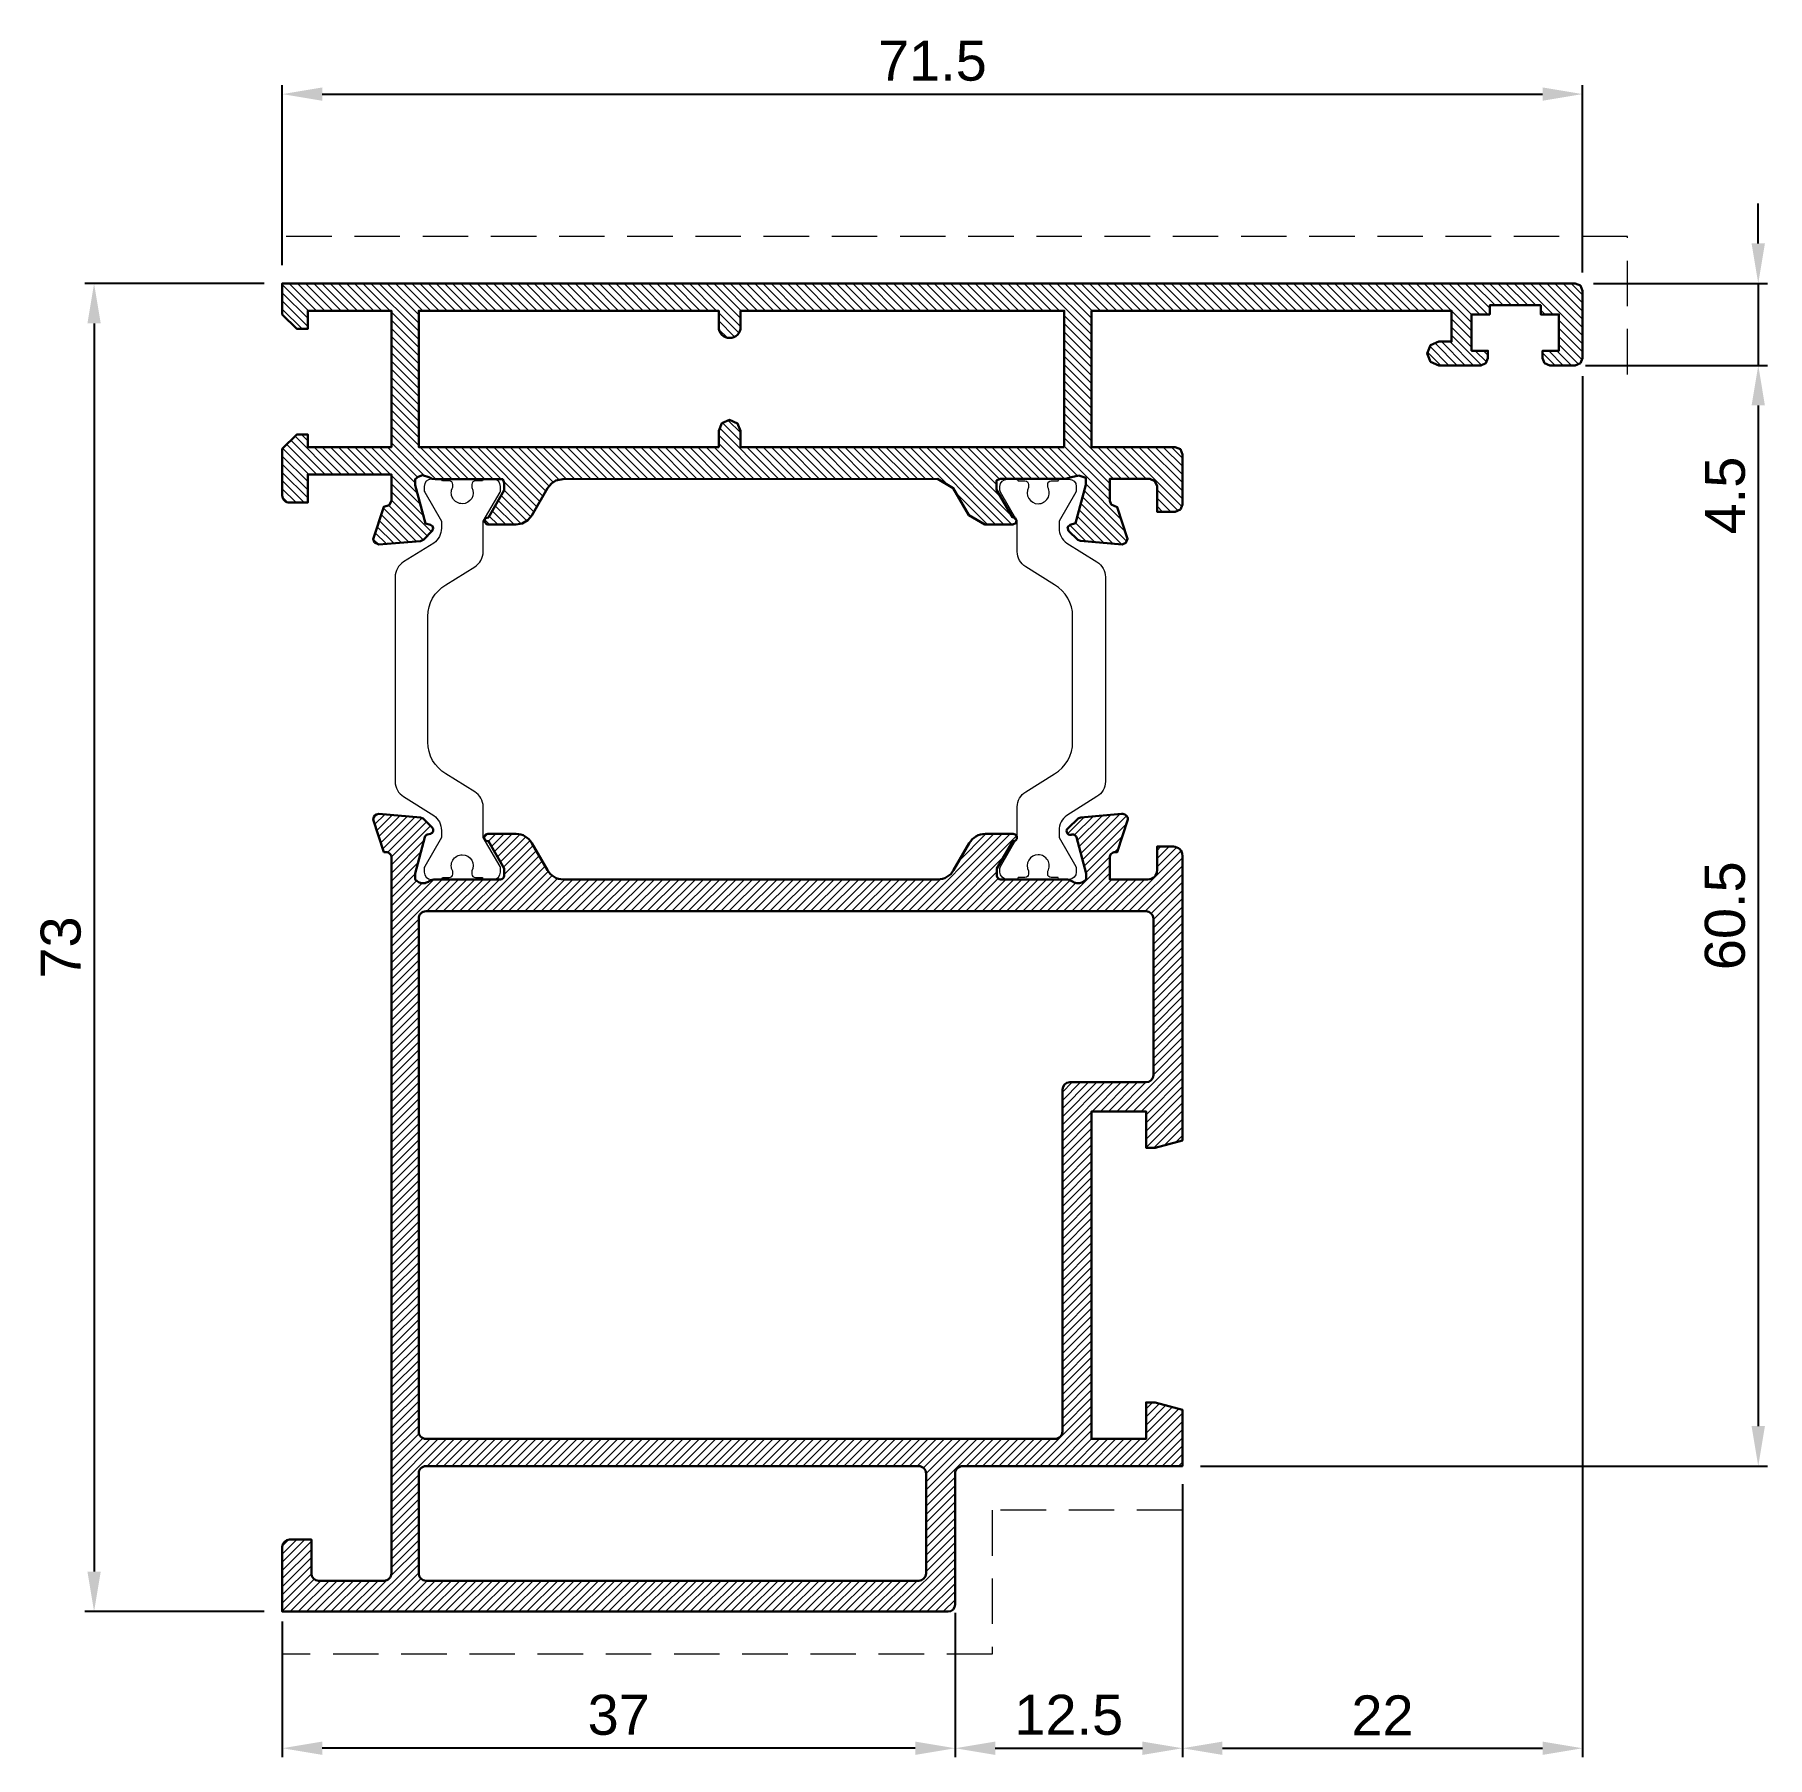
# Model space of a CAD drawing. Header units: inches. Extents: x -13.6 to 81.7, y -8 to 86.7.
import ezdxf

# ---------------------------------------------------------------- set-up
doc = ezdxf.new("R2010")
doc.units = ezdxf.units.IN
doc.header["$MEASUREMENT"] = 0
doc.linetypes.add('HIDDEN', pattern=[0.375, 0.25, -0.125])
doc.layers.get('Defpoints').update_dxf_attribs({"color": 150, "lineweight": 13})
for name, color, linetype, lineweight in [('isprekidana', 3, 'HIDDEN', 13), ('Kote', 5, 'Continuous', 13), ('Poliamid kontura', 30, 'Continuous', 13), ('Profil kontura', 7, 'Continuous', 30), ('Srafura unutra', 1, 'Continuous', 9), ('Srafura vani', 5, 'Continuous', 9)]:
    doc.layers.add(name, color=color, linetype=linetype, lineweight=lineweight)
doc.styles.add('arial', font='Arial.ttf')
doc.dimstyles.new('stil1', dxfattribs={"dimtxt": 2.2, "dimasz": 2.2, "dimexe": 0.5, "dimexo": 1, "dimgap": 0.7, "dimtad": 1, "dimdsep": 46, "dimtxsty": 'arial', "dimcen": 0.09, "dimclrd": 5, "dimclre": 5, "dimclrt": 7, "dimadec": 1, "dimazin": 2, "dimtfac": 1, "dimtmove": 0, "dimatfit": 3, "dimldrblk": 'DOTSMALL', "dimfxl": 1, "dimtolj": 1, "dimtzin": 0, "dimarcsym": 0})

# ---------------------------------------------------------------- blocks, each defined once
blk = doc.blocks.new('*D9')
at = {"layer": 'Defpoints', "color": 0, "transparency": 16777216}
for p in [(71.0999317653368, 73.00946517225202), (70.66386557799386, 68.5060372314474), (81.16266662062662, 68.5060372314474)]:
    blk.add_point(p, dxfattribs=at)
at = {"layer": 'Kote', "color": 5, "lineweight": -2, "transparency": 16777216}
for p, q in [((81.16266662062662, 75.20946517225201), (81.16266662062662, 77.40946517225204)), ((72.0999317653368, 73.00946517225202), (81.66266662062664, 73.00946517225202)), ((81.16266662062662, 73.00946517225202), (81.16266662062662, 68.5060372314474)), ((71.66386557799386, 68.5060372314474), (81.66266662062664, 68.5060372314474)), ((81.16266662062662, 66.30603723144739), (81.16266662062662, 58.59566888219772))]:
    blk.add_line(p, q, dxfattribs=at)
at = {"layer": 'Kote', "color": 5, "transparency": 16777216}
for points in [[(80.79599995395998, 75.20946517225201), (81.5293332872933, 75.20946517225201), (81.16266662062662, 73.00946517225202)], [(80.79599995395998, 66.30603723144739), (81.5293332872933, 66.30603723144739), (81.16266662062662, 68.5060372314474)]]:
    blk.add_solid(points, dxfattribs=at)
at = {"layer": 'Kote', "color": 7, "transparency": 16777216, "insert": (79.34390809402363, 61.35085305682256), "char_height": 2.2, "attachment_point": 5, "rotation": 90, "style": 'arial'}
blk.add_mtext('\\A1;4.5', dxfattribs=at)
blk = doc.blocks.new('_DotSmall')
at = {"color": 0, "const_width": 0.5}
blk.add_lwpolyline([(-0.0625, 0, 1), (0.0625, 0, 1)], format="xyb", close=True, dxfattribs=at)
blk = doc.blocks.new('*D10')
at = {"layer": 'Defpoints', "color": 0, "transparency": 16777216}
for p in [(71.09990814708726, 68.50604499284236), (49.5000610000061, 7.9972679605853), (81.16266662062843, 7.997267960585292)]:
    blk.add_point(p, dxfattribs=at)
at = {"layer": 'Kote', "color": 5, "lineweight": -2, "transparency": 16777216}
for p, q in [((72.09990814708726, 68.50604499284236), (81.66266662062843, 68.50604499284236)), ((81.16266662062843, 66.30604499284236), (81.16266662062843, 10.19726796058529)), ((50.50006100000611, 7.9972679605853), (81.66266662062843, 7.997267960585292))]:
    blk.add_line(p, q, dxfattribs=at)
at = {"layer": 'Kote', "color": 5, "transparency": 16777216}
for points in [[(80.79599995396177, 66.30604499284236), (81.52933328729507, 66.30604499284236), (81.16266662062843, 68.50604499284236)], [(80.79599995396177, 10.19726796058529), (81.52933328729507, 10.19726796058529), (81.16266662062843, 7.997267960585292)]]:
    blk.add_solid(points, dxfattribs=at)
at = {"layer": 'Kote', "color": 7, "transparency": 16777216, "insert": (79.33940604764071, 38.25165647671383), "char_height": 2.2, "attachment_point": 5, "rotation": 90, "style": 'arial'}
blk.add_mtext('\\A1;60.5', dxfattribs=at)
blk = doc.blocks.new('*D11')
at = {"layer": 'Defpoints', "color": 0, "transparency": 16777216}
for p in [(7.2795e-12, 73.0094651722502), (-10.3496983796449, 6.3694e-12), (7.2795e-12, 6.3665e-12)]:
    blk.add_point(p, dxfattribs=at)
at = {"layer": 'Kote', "color": 5, "lineweight": -2, "transparency": 16777216}
for p, q in [((-0.9999999999927203, 73.0094651722502), (-10.84969837964488, 73.0094651722502)), ((-10.34969837964488, 70.8094651722502), (-10.3496983796449, 2.200000000006368)), ((-0.9999999999927203, 6.3667e-12), (-10.8496983796449, 6.3695e-12))]:
    blk.add_line(p, q, dxfattribs=at)
at = {"layer": 'Kote', "color": 5, "transparency": 16777216}
for points in [[(-10.71636504631155, 70.8094651722502), (-9.98303171297822, 70.8094651722502), (-10.34969837964488, 73.0094651722502)], [(-10.71636504631157, 2.200000000006368), (-9.983031712978237, 2.200000000006368), (-10.3496983796449, 6.3694e-12)]]:
    blk.add_solid(points, dxfattribs=at)
at = {"layer": 'Kote', "color": 7, "transparency": 16777216, "insert": (-12.17370929369674, 36.50473258612829), "char_height": 2.2, "attachment_point": 5, "rotation": 90, "style": 'arial'}
blk.add_mtext('\\A1;73', dxfattribs=at)
blk = doc.blocks.new('*D12')
at = {"layer": 'Defpoints', "color": 0, "transparency": 16777216}
for p in [(71.49993176532006, 83.41592386770662), (7.2795e-12, 73.0094651722502), (71.49993176532006, 72.60946258001877)]:
    blk.add_point(p, dxfattribs=at)
at = {"layer": 'Kote', "color": 5, "lineweight": -2, "transparency": 16777216}
for p, q in [((7.2795e-12, 74.0094651722502), (7.2801e-12, 83.9159238677066)), ((71.49993176532006, 73.60946258001877), (71.49993176532006, 83.9159238677066)), ((2.200000000007279, 83.41592386770662), (69.29993176532007, 83.41592386770662))]:
    blk.add_line(p, q, dxfattribs=at)
at = {"layer": 'Kote', "color": 5, "transparency": 16777216}
for points in [[(2.200000000007279, 83.78259053437327), (2.200000000007279, 83.04925720103994), (7.2801e-12, 83.41592386770662)], [(69.29993176532007, 83.78259053437327), (69.29993176532007, 83.04925720103994), (71.49993176532006, 83.41592386770662)]]:
    blk.add_solid(points, dxfattribs=at)
at = {"layer": 'Kote', "color": 7, "transparency": 16777216, "insert": (35.74996588266368, 85.23918444069433), "char_height": 2.2, "attachment_point": 5, "style": 'arial'}
blk.add_mtext('\\A1;71.5', dxfattribs=at)
blk = doc.blocks.new('*D13')
at = {"layer": 'Defpoints', "color": 0, "transparency": 16777216}
for p in [(7.2795e-12, 0.4549434302698502), (37.00182264796242, 0.9410201346418035), (7.279e-12, -7.509105376671866)]:
    blk.add_point(p, dxfattribs=at)
at = {"layer": 'Kote', "color": 5, "lineweight": -2, "transparency": 16777216}
for p, q in [((7.2794e-12, -0.5450565697301502), (7.2789e-12, -8.009105376671865)), ((37.00182264796242, -0.0589798653581966), (37.00182264796242, -8.009105376671865)), ((34.80182264796241, -7.509105376671866), (2.200000000007279, -7.509105376671866))]:
    blk.add_line(p, q, dxfattribs=at)
at = {"layer": 'Kote', "color": 5, "transparency": 16777216}
for points in [[(2.200000000007279, -7.1424387100052), (2.200000000007279, -7.875772043338534), (7.279e-12, -7.509105376671866)], [(34.80182264796241, -7.1424387100052), (34.80182264796241, -7.875772043338534), (37.00182264796242, -7.509105376671866)]]:
    blk.add_solid(points, dxfattribs=at)
at = {"layer": 'Kote', "color": 7, "transparency": 16777216, "insert": (18.50091132398484, -5.685094462620027), "char_height": 2.2, "attachment_point": 5, "style": 'arial'}
blk.add_mtext('\\A1;37', dxfattribs=at)
blk = doc.blocks.new('*D14')
at = {"layer": 'Defpoints', "color": 0, "transparency": 16777216}
for p in [(49.5000610000061, 7.9972679605853), (37.00182264796242, -3.784042621015031), (49.5000610000061, -7.509105376671866)]:
    blk.add_point(p, dxfattribs=at)
at = {"layer": 'Kote', "color": 5, "lineweight": -2, "transparency": 16777216}
for p, q in [((49.5000610000061, 6.9972679605853), (49.5000610000061, -8.009105376671865)), ((37.00182264796242, -4.784042621015031), (37.00182264796242, -8.009105376671865)), ((39.20182264796242, -7.509105376671866), (47.30006100000609, -7.509105376671866))]:
    blk.add_line(p, q, dxfattribs=at)
at = {"layer": 'Kote', "color": 5, "transparency": 16777216}
for points in [[(39.20182264796242, -7.1424387100052), (39.20182264796242, -7.875772043338534), (37.00182264796242, -7.509105376671866)], [(47.30006100000609, -7.1424387100052), (47.30006100000609, -7.875772043338534), (49.5000610000061, -7.509105376671866)]]:
    blk.add_solid(points, dxfattribs=at)
at = {"layer": 'Kote', "color": 7, "transparency": 16777216, "insert": (43.25094182398426, -5.685844803684148), "char_height": 2.2, "attachment_point": 5, "style": 'arial'}
blk.add_mtext('\\A1;12.5', dxfattribs=at)
blk = doc.blocks.new('*D15')
at = {"layer": 'Defpoints', "color": 0, "transparency": 16777216}
for p in [(71.49990776490084, 68.90602541146744), (49.5000610000061, 1.470408049173784), (71.49990776490084, -7.509105376671866)]:
    blk.add_point(p, dxfattribs=at)
at = {"layer": 'Kote', "color": 5, "lineweight": -2, "transparency": 16777216}
for p, q in [((71.49990776490084, 67.90602541146744), (71.49990776490084, -8.009105376671865)), ((49.5000610000061, 0.4704080491737841), (49.5000610000061, -8.009105376671865)), ((51.7000610000061, -7.509105376671866), (69.29990776490085, -7.509105376671866))]:
    blk.add_line(p, q, dxfattribs=at)
at = {"layer": 'Kote', "color": 5, "transparency": 16777216}
for points in [[(51.7000610000061, -7.1424387100052), (51.7000610000061, -7.875772043338534), (49.5000610000061, -7.509105376671866)], [(69.29990776490085, -7.1424387100052), (69.29990776490085, -7.875772043338534), (71.49990776490084, -7.509105376671866)]]:
    blk.add_solid(points, dxfattribs=at)
at = {"layer": 'Kote', "color": 7, "transparency": 16777216, "insert": (60.49998438245347, -5.704603330287147), "char_height": 2.2, "attachment_point": 5, "style": 'arial'}
blk.add_mtext('\\A1;22', dxfattribs=at)

msp = doc.modelspace()

# ---------------------------------------------------------------- hatches: boundary and pattern name
at = {"layer": 'Srafura unutra'}
h = msp.add_hatch(dxfattribs=at)
h.set_pattern_fill('ANSI31', color=256, scale=0.1, angle=-1.27e-14, style=0)
h.set_pattern_definition([(44.99999999999999, (-2438.529097358129, 856.7980719607312), (-0.2245064030267288, 0.2245064030267289), [])])
edge = h.paths.add_edge_path()
edge.add_arc((48.93871564651636, 41.49168948961595), 0.5613149616689705, 0.0001116906881414, 96.61288682591447)
edge.add_line((48.87407429303131, 42.049269960582), (48.10333300000639, 42.049269960582))
edge.add_line((48.10333299999911, 42.049269960582), (48.10333299999911, 40.74946496057965))
edge.add_arc((47.60333299999911, 40.74946496057965), 0.5, -90, 0, ccw=False)
edge.add_line((47.60333299999911, 40.24946496057963), (45.5, 40.24946496057963))
edge.add_line((45.50000000000728, 40.24946496057963), (45.50000000000728, 41.44946496058401))
edge.add_arc((45.80000000000291, 41.44946496059128), 0.2999999999997271, 89.99999999965257, 180, ccw=False)
edge.add_line((45.80000000001017, 41.74946496057963), (45.91514454679417, 41.74946496057963))
edge.add_line((45.91514454677964, 41.74946496057963), (46.50000000000001, 43.54946496058254))
edge.add_arc((46.20000000000437, 43.54946496058254), 0.3000000000001819, 3.256761e-10, 100.0000000002449)
edge.add_line((46.14790554669889, 43.84490728648961), (43.90987175561167, 43.64910470118046))
edge.add_arc((43.93601847843821, 43.35024629175314), 0.3000000000004917, 94.99999999998288, 135.0000000001227)
edge.add_line((43.72388644408053, 43.56237832611077), (43.2584858586415, 43.09697774066443))
edge.add_arc((43.34027764932398, 42.90396254128427), 0.2096300651551464, 112.9652048093198, 279.9422279130183)
edge.add_arc((43.47244126268196, 42.52201047271954), 0.2000000000006795, 15.000000000010175, 118.675577835734, ccw=False)
edge.add_line((43.66562642793724, 42.57377428174367), (44.20000000000436, 40.57946496058138))
edge.add_line((44.20000000000436, 40.57946496058138), (44.20000000000436, 40.24635286232659))
edge.add_arc((43.75267684109711, 40.64623033294629), 0.6000000000016397, 263.8763375349571, 318.20538131078854, ccw=False)
edge.add_arc((43.75267684108983, 40.64623033293172), 0.599999999995332, 236.1643123881133, 263.876337535198, ccw=False)
edge.add_arc((43.0845011213314, 39.64946496058837), 0.600000000000769, 56.16431238804231, 89.99999999999999)
edge.add_line((43.0845011213314, 40.24946496057963), (39.50000000000729, 40.24946496057963))
edge.add_arc((39.50000000000729, 40.44946496059128), 0.1999999999998181, 180.0000000000326, 270, ccw=False)
edge.add_line((39.30000000000293, 40.44946496059128), (39.30000000000293, 40.84946496059273))
edge.add_line((39.30000000000293, 40.84946496058545), (40.16530419373885, 42.35252144990226))
edge.add_arc((40.19959216552525, 42.54956036734802), 0.2000000000001651, 260.1284539488764, 451.7698216024402)
edge.add_line((40.19341530507517, 42.74946496057963), (38.64671331237334, 42.74946496057963))
edge.add_arc((38.64671331237334, 41.74946496057963), 1.000000000000113, 89.99999999994787, 150.0711211522975)
edge.add_line((37.7800679268039, 42.24838957982136), (36.91776152858074, 40.75054034135972))
edge.add_arc((36.0511161430186, 41.24946496057964), 1.000000000000404, 270, 330.0711211523104, ccw=False)
edge.add_line((36.0511161430186, 40.24946496057963), (15.4523018569962, 40.24946496057963))
edge.add_arc((15.45230185698893, 41.24946496057964), 1.000000000000113, 209.9288788476501, 269.99999999997397, ccw=False)
edge.add_line((14.58565647142678, 40.75054034135246), (13.72335007320361, 42.2483895798141))
edge.add_arc((12.8567046876342, 41.74946496057963), 1.000000000000063, 29.92887884765568, 90.00000000005215)
edge.add_line((12.8567046876342, 42.74946496057963), (11.29764897401038, 42.74946496057963))
edge.add_arc((11.30382583448226, 42.54956036734802), 0.2000000000003637, 91.76982160856429, 279.8715460507162)
edge.add_line((11.33811380626867, 42.35252144989499), (12.20341799999733, 40.84946496057819))
edge.add_line((12.20341799999733, 40.84946496058545), (12.20341799999733, 40.449464960584))
edge.add_arc((12.00341800000025, 40.44946496059128), 0.1999999999989086, -90, 1.3028511602897197e-10, ccw=False)
edge.add_line((12.00341800000025, 40.24946496057963), (8.418916878676107, 40.24946496057963))
edge.add_arc((8.418916878676107, 39.64946496058837), 0.6000000000005912, 89.99999999995656, 123.8356876118132)
edge.add_arc((7.750741158917671, 40.64623033294629), 0.6000000000036664, 281.2385180215513, 303.83568761182454, ccw=False)
edge.add_line((7.867677421141713, 40.05773571904865), (7.867677421141713, 40.04965394880126))
edge.add_line((7.867677421141713, 40.04965394880854), (7.81474598601199, 40.04965394880854))
edge.add_arc((7.750741158910387, 40.64623033293172), 0.6000000000008388, 221.7946186892208, 276.12366246492024, ccw=False)
edge.add_line((7.303418000003151, 40.24635286233386), (7.303418000003151, 40.57946496058867))
edge.add_line((7.303418000003151, 40.57946496058138), (7.837791572070277, 42.57377428174367))
edge.add_arc((8.03097673732555, 42.52201047271954), 0.2000000000002053, 105.00000000037531, 164.9999999999877, ccw=False)
edge.add_line((7.979212928301427, 42.7151956379821), (8.15527459415899, 42.76237121916347))
edge.add_arc((8.10351078514214, 42.95555638443328), 0.1999999999993132, 285.0000000003169, 405.0000000002071)
edge.add_line((8.244932141373294, 43.09697774065717), (7.779531555926959, 43.56237832610349))
edge.add_arc((7.567399521569318, 43.35024629175314), 0.2999999999988288, 45.00000000006139, 84.99999999999066)
edge.add_line((7.593546244395835, 43.64910470118046), (5.303418000003152, 43.84946496058545))
edge.add_arc((5.303418000003152, 43.54946496058254), 0.300000000000523, 90.00000000112905, 179.9999999998697)
edge.add_line((5.003418000000238, 43.54946496058254), (5.588273453213338, 41.74946496057963))
edge.add_line((5.588273453220605, 41.74946496057963), (5.703417999997328, 41.74946496057963))
edge.add_arc((5.703418000004607, 41.44946496059128), 0.3000000000010914, 0, 90, ccw=False)
edge.add_line((6.003418000000238, 41.44946496059128), (6.003418000000238, 40.2494649605942))
edge.add_line((6.003418000000238, 40.24946496057963), (6.003418011336177, 2.099737340598949))
edge.add_arc((5.603418011341998, 2.099737340482532), 0.4000000000005457, -90, 1.7017214304360095e-08, ccw=False)
edge.add_line((5.603418011341998, 1.699737340488353), (2.000023864398829, 1.699737340488353))
edge.add_arc((2.000023864391549, 2.099737340482532), 0.4000000000005457, 180.0000004454934, 270, ccw=False)
edge.add_line((1.600023864397379, 2.099737337382969), (1.600023849932771, 3.959737289143959))
edge.add_line((1.600023849932771, 3.959737289129401), (0.4000000000014588, 3.959737289129401))
edge.add_arc((0.4000000000014587, 3.559737289135219), 0.3999999999992951, 90.00000000006511, 179.9999999999837)
edge.add_line((7.2795e-12, 3.559737289135219), (7.2795e-12, 7.276e-12))
edge.add_line((0, 0), (36.60182264795731, 0))
edge.add_arc((36.60182264795731, 0.4000000000087313), 0.3999999999991814, 270.0000000000652, 360.0000000000163)
edge.add_line((37.00182264795876, 0.4000000000087313), (37.00182264795876, 7.59726796059112))
edge.add_arc((37.40182264796022, 7.59726796059112), 0.400000000000091, 90, 180, ccw=False)
edge.add_line((37.40182264796022, 7.9972679605853), (49.5000610000061, 7.9972679605853))
edge.add_line((49.5000610000061, 7.9972679605853), (49.5000610000061, 11.0954129605816))
edge.add_line((49.5000610000061, 11.0954129605816), (48.00006100000611, 11.4972679605853))
edge.add_line((48.00006100000611, 11.4972679605853), (47.5000610000061, 11.4972679605853))
edge.add_line((47.5000610000061, 11.4972679605853), (47.5000610000061, 9.4972679605853))
edge.add_line((47.5000610000061, 9.4972679605853), (44.50006100000609, 9.4972679605853))
edge.add_line((44.50006100000609, 9.4972679605853), (44.50006100000609, 27.4972679605853))
edge.add_line((44.50006100000609, 27.4972679605853), (47.5000610000061, 27.4972679605853))
edge.add_line((47.5000610000061, 27.4972679605853), (47.5000610000061, 25.49912996058265))
edge.add_line((47.5000610000061, 25.49912996058993), (48.00006100000611, 25.49912996058993))
edge.add_line((48.00006100000611, 25.49912996058993), (49.5000610000061, 25.90110696059128))
edge.add_line((49.5000610000061, 25.90110696059128), (49.50003060818563, 41.49169058382539))
edge = h.paths.add_edge_path(flags=16)
edge.add_arc((47.50003700000525, 29.49716996058123), 0.400000000000091, -90, 1.63140612130519e-11, ccw=False)
edge.add_line((47.50003700000525, 29.09716996058705), (43.30000000000291, 29.09716996058705))
edge.add_arc((43.30000000000291, 28.69716996059287), 0.3999999999996362, 89.99999999999999, 180)
edge.add_line((42.90000000000146, 28.69716996059287), (42.90000000000146, 9.897267960594032))
edge.add_arc((42.50000000000728, 9.89726796057948), 0.400000000000091, -90, 0, ccw=False)
edge.add_line((42.50000000000728, 9.4972679605853), (7.903418000008976, 9.4972679605853))
edge.add_arc((7.903418000008977, 9.89726796057948), 0.3999999999996362, 179.9999999999837, 270, ccw=False)
edge.add_line((7.503418000000238, 9.89726796057948), (7.503418000000238, 38.09922096058289))
edge.add_arc((7.903418000001697, 38.09922096059018), 0.4000000000005457, 90, 180, ccw=False)
edge.add_line((7.903418000001697, 38.49922096058435), (47.50003699999798, 38.49922096058435))
edge.add_arc((47.50003700000525, 38.09922096059018), 0.400000000000091, 1.63140612130519e-11, 89.9999999999348, ccw=False)
edge.add_line((47.90003700000672, 38.09922096059018), (47.90003700000672, 29.49716996058851))
edge = h.paths.add_edge_path(flags=16)
edge.add_line((35.40182264796022, 7.59726796059112), (35.40182264796022, 2.100000000013088))
edge.add_arc((35.00182264795876, 2.100000000005819), 0.400000000000091, -90, 0, ccw=False)
edge.add_line((35.00182264795876, 1.700000000011639), (7.9034180000017, 1.700000000011639))
edge.add_arc((7.903418000008977, 2.100000000005819), 0.3999999999991814, 179.9999999999837, 269.99999999993486, ccw=False)
edge.add_line((7.503418000000238, 2.100000000005819), (7.503418000000238, 7.597267960583849))
edge.add_arc((7.903418000008977, 7.59726796059112), 0.400000000000091, 90, 180, ccw=False)
edge.add_line((7.903418000008977, 7.9972679605853), (35.00182264796605, 7.9972679605853))
edge.add_arc((35.00182264795876, 7.59726796059112), 0.400000000000091, 1.63140612130519e-11, 90.00000000006509, ccw=False)
at = {"layer": 'Srafura vani'}
h = msp.add_hatch(dxfattribs=at)
h.set_pattern_fill('ANSI31,_O', color=256, scale=0.1, angle=-90.00000000000006)
h.set_pattern_definition([(314.9999999999999, (-164.5937156308573, 314.3180938640727), (0.2245064030267289, 0.2245064030267287), [])])
h.paths.add_polyline_path([(36.03155864393194, 62.26072953020047), (36.89820402950136, 61.75965414942766), (37.76051042772453, 60.26180491097328), (38.62715581328667, 59.76072953020047), (40.17385780601034, 59.76072953020047), (40.3296827006634, 59.82794853320228), (40.37953501313315, 59.97476252283376), (40.29747257519193, 60.12252401684236), (40.14574669465218, 60.15767304088512), (39.28044250091626, 61.66072953019464), (39.28044250091626, 62.17788696136267), (39.48044250091334, 62.26072953020047), (43.06494362224476, 62.26072953020047), (43.39903148214215, 62.36234684402004), (43.81022576790564, 62.45898903050693), (44.18366335601603, 62.3154617648397), (44.18044250091771, 61.93072953019872), (43.6161830797864, 59.82488470186945), (43.32858590676186, 59.74782327160936), (43.18716455052345, 59.6064019153855), (43.23892835954756, 59.41321675012296), (43.74700222290993, 58.91793601379323), (43.83999487867551, 58.87457282625836), (43.8903142565323, 58.86108978959963), (46.18044250091042, 58.66072953019465), (46.39257453526806, 58.74859749583993), (46.48044250091333, 58.96072953019757), (45.91038359582308, 60.71519043762235), (45.58831046656268, 60.84859749584574), (45.50044250091742, 61.06072953018884), (45.50044250091742, 62.26096100882568), (47.70318308493006, 62.26096100882568), (47.98610745189217, 62.14372204322716), (48.10318304797693, 61.86113294167443), (48.10378476301412, 60.46073387101932), (49.10036603325717, 60.46066022945161), (49.38322678185069, 60.57780599477701), (49.50039559092694, 60.86065719879115), (49.50041641009011, 63.6094559309422), (49.38372039213572, 63.89183964995027), (49.10171911174984, 64.00945683922328), (44.49992463670059, 64.00946952050435), (44.49992463670059, 71.50946517224658), (60.2770081589988, 71.50946517224658), (64.29992663652956, 71.50946517224658), (64.29992663652956, 69.8094784128625), (63.60128830325993, 69.8094784128625), (63.13347636168327, 69.611507743728), (62.9495745932436, 69.15776470284618), (63.14143495186727, 68.69595775722699), (63.60128830325993, 68.50605099282983), (65.89992472786251, 68.50605099282983), (66.18276744033939, 68.62320828036171), (66.29992472787126, 68.90601361113659), (66.29992472787126, 69.30603822937701), (65.39996158672875, 69.30603822937701), (65.39986634883826, 71.3060363207187), (66.39990158678847, 71.3060363207187), (66.39990158678847, 71.80603632071869), (69.1998840060114, 71.80603632071869), (69.1998840060114, 71.3060363207187), (70.19992100598029, 71.3060363207187), (70.1998840060114, 69.30603822937701), (69.29992186487652, 69.30603822937701), (69.29992186486923, 68.90602007367124), (69.41708166966419, 68.62317484396044), (69.69992898472265, 68.50602007373527), (71.09990814708726, 68.50604499284236), (71.38275207824334, 68.62320388118678), (71.49990776489722, 68.90602541147382), (71.49993176532006, 72.60946258001786), (71.3827753942969, 72.89230696823508), (71.09993176533318, 73.00946517224658), (60.2770081589988, 73.00946517224658), (7.2795e-12, 73.00946517224658), (7.2795e-12, 71.30804432307193), (0.8000000000174694, 70.50804432306904), (1.40002266391093, 70.50804432306904), (1.40002266391093, 71.50946517224658), (5.999999999992728, 71.50946517224658), (5.999999999992728, 64.0094702717761), (1.40002266391093, 64.0094702717761), (1.40002266391093, 64.70804432306613), (0.8000000000101897, 64.70804432306613), (7.2795e-12, 63.90804432306323), (-7.2707e-12, 61.35948694184481, 0.4142135623739426), (0.399999999994181, 60.95948694183608), (1.40002266391093, 60.95948694183608), (1.40002266391093, 62.50948479460203), (6.00329027086264, 62.50948479460203), (6.00329027086264, 61.0493635104649), (5.885775953225679, 60.81422373617535), (5.582605130424783, 60.73231131659121), (5.003290270862639, 58.94936351045908), (5.066258169703358, 58.77016825941972), (5.30329027087283, 58.64936351045618), (7.59341851525824, 58.84972376986116), (7.779403826796633, 58.9364501449454), (8.244804412235691, 59.40185073038446), (8.29936094825826, 59.55808329871796), (8.26141537041258, 59.6658518059994), (8.155146865021385, 59.7364572518709), (7.867549691996831, 59.81351868213096), (7.30329027086555, 61.91936351046024), (7.30329027086555, 62.24936351046199), (7.464294523837461, 62.37987556423467), (7.716445012782067, 62.46152725043066), (8.06567843062658, 62.35609099382418), (8.244189051743893, 62.2753297084564), (8.418789149545782, 62.24936351046199), (12.12044755838725, 62.24936351046199), (12.20329027086701, 62.0493635104649), (12.20329027086701, 61.64936351045618), (11.33798607713107, 60.14630702114664), (11.18121882616106, 60.10737827468256), (11.10419775865012, 59.96339650310982), (11.1333217417996, 59.88553723818039), (11.22998348493275, 59.77852074186376), (11.30987496577291, 59.74936351046199), (12.85657695850387, 59.74936351046199), (13.19742303124076, 59.80924439316733), (13.50466355264508, 59.98779685777844), (13.72322234405875, 60.25043889122025), (14.5855287422819, 61.74828812968917), (14.80537781077874, 62.01202629585168), (15.03599795929768, 62.17451824901218), (15.43217412785453, 62.24936351046199)])
h.paths.add_polyline_path([(25.19999999999709, 64.0094702717761), (25.19999999999709, 64.90946963331953), (25.03980990379933, 65.31759614375187), (24.59999999999855, 65.50946963331083), (24.1771122963619, 65.3351056164247), (23.99999999999273, 64.90946963331953), (23.99999999999273, 64.0094702717761), (7.499999999992728, 64.0094702717761), (7.499999999992728, 71.50946517224658), (23.99999999999273, 71.50946517224658), (23.99999999999273, 70.6094658107031, 1), (25.19999999999709, 70.6094658107031), (25.19999999999709, 71.50946517224658), (42.99925955646175, 71.50946517224658), (42.99925955646175, 64.0094702717761)], flags=16)

# ---------------------------------------------------------------- linework, layer by layer
at = {"layer": 'isprekidana', "linetype": 'HIDDEN', "ltscale": 10}
for points in [[(73.97040986079081, 68.00604499284327), (73.97040986079081, 75.58476053465166), (7.2795e-12, 75.58476053465166)], [(49.5000610000061, 5.573977439949879), (39.04062309304574, 5.573977439949879), (39.04062309304574, -2.337829478206915), (7.2795e-12, -2.337829478206915)]]:
    msp.add_lwpolyline(points, dxfattribs=at)
at = {"layer": 'Poliamid kontura'}
for points in [[(9.371720440489298, 61.80102549550065), (9.375848452786157, 61.95919658924686, 0.4042285536835191), (9.17851313429856, 62.14989781100303), (8.800834908834082, 62.14990178974403, 0.4135756110452224), (8.702158670785153, 62.24936351046199), (8.20086259754317, 62.24936351046199, 0.4129587094251482), (7.801218184329632, 61.85142840685148), (7.801214597006043, 61.64981151229586, 0.1290791375904031), (7.829739270979191, 61.54115164291579), (8.750803862196335, 59.9443331297807), (8.750803862196335, 59.55329046925179, -0.2438703697142071), (8.327102084098447, 58.73625175812048), (6.670913191373991, 57.699340005056, 0.2527003231958218), (6.201650591938241, 56.87283448655215), (6.201650591938241, 45.62599398448948, 0.2527003231958198), (6.670913191373991, 44.79948846598563), (8.327102084098447, 43.76257671292115, -0.2438703697142071), (8.750803862196335, 42.94553800178984), (8.750803862196335, 42.55449534126092), (7.829739270979191, 40.95767682812582, 0.1290791375906107), (7.801214597006043, 40.84901695874576), (7.801218184329632, 40.64740006419015, 0.412958709425481), (8.20086259754317, 40.24946496057963), (8.702158670792416, 40.24946496057963, 0.4135756110452224), (8.800834908834082, 40.3489266812976), (9.17851313429856, 40.34893066003859, 0.4042285536841419), (9.375848452786157, 40.53963188179475), (9.371720440489298, 40.69780297554097, -0.582283853145758), (9.899741367727993, 41.59930259884276, -0.5668433386298377), (10.43071726858034, 40.71112360626284), (10.42658925628348, 40.53963188179475, 0.4042285536835191), (10.62392457477108, 40.34893066003859), (11.00160280023556, 40.3489266812976, 0.4135756110452279), (11.1002790382845, 40.24946496057963), (11.60157511152648, 40.24946496057963, 0.4129587094251479), (12.00121952473274, 40.64740006419015), (12.00122311205633, 40.84901695874576, 0.1290791375905851), (11.97269843809044, 40.95767682812582), (11.05163384687331, 42.55449534126092), (11.05071502865031, 44.23596656869629, 0.2539769904466514), (10.5813397965685, 45.06845537271875), (8.99940248942585, 46.05661120863804, -0.2680272892029507), (8.001739031933546, 47.79658473377639), (8.001739031933546, 54.7022437372798, -0.2680272892029121), (8.99940248942585, 56.44221726241814), (10.58133979656123, 57.43037309832287, 0.2539769904466333), (11.05071502865031, 58.26286190234532), (11.05163384687331, 59.9443331297807), (11.97269843809044, 61.54115164291579, 0.1290791375904032), (12.00122311205633, 61.64981151229586), (12.00121952473274, 61.85142840685148, 0.4129587094254813), (11.60157511152648, 62.24936351046199), (11.10027903827722, 62.24936351046199, 0.4135756110452223), (11.00160280023556, 62.14990178974403), (10.62392457476381, 62.14989781100303, 0.4042285536841419), (10.42658925628348, 61.95919658924686), (10.43071726858034, 61.78770486479335, -0.5668433386294424), (9.899741367720713, 60.89952587219888, -0.5822838531457613)], [(42.09201233128988, 61.80102549550065), (42.08788431899303, 61.95919658924686, -0.4042285536835191), (42.28521963748061, 62.14989781100303), (42.6628978629451, 62.14990178974403, -0.4135756110452224), (42.76157410099403, 62.24936351046199), (43.26287017423601, 62.24936351046199, -0.4129587094251482), (43.66251458744955, 61.85142840685148), (43.66251817477315, 61.64981151229586, -0.1290791375904031), (43.63399350079998, 61.54115164291579), (42.71292890958284, 59.9443331297807), (42.71292890958284, 59.55329046925179, 0.2438703697142071), (43.13663068768073, 58.73625175812048), (44.7928195804052, 57.699340005056, -0.2527003231958218), (45.26208217984095, 56.87283448655215), (45.26208217984095, 45.62599398448948, -0.2527003231958198), (44.7928195804052, 44.79948846598563), (43.13663068768073, 43.76257671292115, 0.2438703697142071), (42.71292890958284, 42.94553800178984), (42.71292890958284, 42.55449534126092), (43.63399350079998, 40.95767682812582, -0.1290791375906107), (43.66251817477315, 40.84901695874576), (43.66251458744955, 40.64740006419015, -0.412958709425481), (43.26287017423601, 40.24946496057963), (42.76157410098677, 40.24946496057963, -0.4135756110452224), (42.6628978629451, 40.3489266812976), (42.28521963748061, 40.34893066003859, -0.4042285536841419), (42.08788431899303, 40.53963188179475), (42.09201233128988, 40.69780297554097, 0.582283853145758), (41.56399140405119, 41.59930259884276, 0.5668433386298377), (41.03301550319883, 40.71112360626284), (41.0371435154957, 40.53963188179475, -0.4042285536835191), (40.83980819700809, 40.34893066003859), (40.46212997154362, 40.3489266812976, -0.4135756110452279), (40.36345373349468, 40.24946496057963), (39.86215766025272, 40.24946496057963, -0.4129587094251479), (39.46251324704645, 40.64740006419015), (39.46250965972287, 40.84901695874576, -0.1290791375905851), (39.49103433368872, 40.95767682812582), (40.41209892490587, 42.55449534126092), (40.41301774312887, 44.23596656869629, -0.2539769904466514), (40.88239297521067, 45.06845537271875), (42.46433028235332, 46.05661120863804, 0.2680272892029507), (43.46199373984563, 47.79658473376183), (43.46199373984563, 54.7022437372798, 0.2680272892029121), (42.46433028235332, 56.44221726241814), (40.88239297521797, 57.43037309832287, -0.2539769904466333), (40.41301774312887, 58.26286190234532), (40.41209892490587, 59.9443331297807), (39.49103433368872, 61.54115164291579, -0.1290791375904032), (39.46250965972287, 61.64981151229586), (39.46251324704645, 61.85142840685148, -0.4129587094254813), (39.86215766025272, 62.24936351046199), (40.36345373350195, 62.24936351046199, -0.4135756110452223), (40.46212997154362, 62.14990178974403), (40.83980819701536, 62.14989781100303, -0.4042285536841419), (41.0371435154957, 61.95919658924686), (41.03301550319883, 61.78770486479335, 0.5668433386294424), (41.56399140405847, 60.89952587219888, 0.5822838531457613)]]:
    msp.add_lwpolyline(points, format="xyb", close=True, dxfattribs=at)
at = {"layer": 'Profil kontura'}
for points in [[(43.81022576790564, 62.45898903050693), (44.18366335601603, 62.3154617648397), (44.18044250091771, 61.93072953019872), (43.6161830797864, 59.82488470186945), (43.32858590676186, 59.74782327160936), (43.18716455052345, 59.6064019153855), (43.23892835954756, 59.41321675012296), (43.74700222290993, 58.91793601379323), (43.83999487867551, 58.87457282625836), (43.8903142565323, 58.86108978959963), (46.18044250091042, 58.66072953019465), (46.39257453526806, 58.74859749583993), (46.48044250091333, 58.96072953019757), (45.91038359582308, 60.71519043762235), (45.58831046656268, 60.84859749584574), (45.50044250091742, 61.06072953020339), (45.50044250091742, 62.26096100882568), (47.70318308493006, 62.26096100882568), (47.98610745189217, 62.14372204322716), (48.10318304797693, 61.86113294167443), (48.10378476301412, 60.46073387101932), (49.10036603326443, 60.46066022945161), (49.38322678185069, 60.57780599477701), (49.50039559092694, 60.86065719879115), (49.50041641009011, 63.6094559309422), (49.38372039213572, 63.89183964995027), (49.10171911174984, 64.00945683922328), (44.49992463670059, 64.00946952050435), (44.49992463670059, 71.50946517224658), (60.2770081589988, 71.50946517224658), (64.29992663652956, 71.50946517224658), (64.29992663652956, 69.8094784128625), (63.60128830325993, 69.8094784128625), (63.13347636168327, 69.611507743728), (62.9495745932436, 69.15776470284618), (63.14143495186727, 68.69595775721244), (63.60128830325993, 68.50605099282983), (65.89992472786251, 68.50605099282983), (66.18276744033939, 68.62320828036171), (66.29992472787126, 68.90601361113659), (66.29992472787126, 69.30603822937701), (65.39996158672875, 69.30603822937701), (65.39986634883826, 71.3060363207187), (66.39990158678847, 71.3060363207187), (66.39990158678847, 71.80603632071869), (69.1998840060114, 71.80603632071869), (69.1998840060114, 71.3060363207187), (70.19992100598029, 71.3060363207187), (70.1998840060114, 69.30603822937701), (69.29992186487652, 69.30603822937701), (69.29992186486923, 68.90602007367124), (69.41708166966419, 68.62317484396044), (69.69992898472265, 68.50602007373527), (71.09990814708726, 68.50604499284236), (71.38275207824334, 68.62320388118678), (71.49990776489722, 68.90602541145928), (71.49993176532006, 72.60946258001786), (71.3827753942969, 72.89230696823508), (71.09993176533318, 73.00946517224658), (60.2770081589988, 73.00946517224658), (7.2795e-12, 73.00946517224658), (7.2795e-12, 71.30804432307193), (0.8000000000174694, 70.50804432306904), (1.40002266391093, 70.50804432306904), (1.40002266391093, 71.50946517224658), (5.999999999992728, 71.50946517224658), (5.999999999992728, 64.0094702717761), (1.40002266391093, 64.0094702717761), (1.40002266391093, 64.70804432306613), (0.8000000000101897, 64.70804432306613), (7.2795e-12, 63.90804432306323), (-7.2707e-12, 61.35948694184481, 0.4142135623739426), (0.399999999994181, 60.95948694183608), (1.40002266391093, 60.95948694183608), (1.40002266391093, 62.50948479460203), (6.00329027086264, 62.50948479460203), (6.00329027086264, 61.0493635104649), (5.885775953225679, 60.81422373617535), (5.58260513043206, 60.73231131659121), (5.003290270862639, 58.94936351045908), (5.066258169703358, 58.77016825941972), (5.30329027087283, 58.64936351045618), (7.593418515250972, 58.84972376986116), (7.779403826789357, 58.9364501449454), (8.244804412235691, 59.40185073038446), (8.29936094825826, 59.55808329871796), (8.26141537041258, 59.6658518059994), (8.155146865021385, 59.7364572518709), (7.867549691996831, 59.81351868213096), (7.30329027086555, 61.91936351046024), (7.30329027086555, 62.24936351046199), (7.464294523837461, 62.37987556423467), (7.716445012782067, 62.46152725043066), (8.06567843062658, 62.35609099382418), (8.244189051751173, 62.2753297084564), (8.4187891495385, 62.24936351046199), (12.12044755838725, 62.24936351046199), (12.20329027086701, 62.0493635104649), (12.20329027086701, 61.64936351045618), (11.33798607713107, 60.14630702114664), (11.18121882616106, 60.10737827468256), (11.10419775865012, 59.96339650310982), (11.1333217417996, 59.88553723818039), (11.22998348493275, 59.77852074186376), (11.30987496577291, 59.74936351046199), (12.8565769584966, 59.74936351046199), (13.19742303124804, 59.80924439316733), (13.50466355265235, 59.98779685777844), (13.72322234405875, 60.25043889123478), (14.5855287422819, 61.74828812968917), (14.80537781077874, 62.01202629585168), (15.03599795929768, 62.17451824901218), (15.43217412784725, 62.24936351046199), (36.03155864393194, 62.26072953020047), (36.89820402950136, 61.75965414942766), (37.76051042772453, 60.26180491097328), (38.62715581328667, 59.76072953020047), (40.17385780601034, 59.76072953020047), (40.3296827006634, 59.82794853320228), (40.37953501313315, 59.97476252283376), (40.29747257519193, 60.12252401684236), (40.14574669465218, 60.15767304088512), (39.28044250091626, 61.66072953019464), (39.28044250091626, 62.17788696136267), (39.48044250091334, 62.26072953020047), (43.06494362224476, 62.26072953020047), (43.39903148214944, 62.36234684403461)], [(42.99925955646175, 64.0094702717761), (25.19999999999709, 64.0094702717761), (25.19999999999709, 64.90946963331953), (25.03980990379933, 65.31759614375187), (24.59999999999855, 65.50946963331083), (24.1771122963619, 65.3351056164247), (23.99999999999273, 64.90946963331953), (23.99999999999273, 64.0094702717761), (7.499999999992728, 64.0094702717761), (7.499999999992728, 71.50946517224658), (23.99999999999273, 71.50946517224658), (23.99999999999273, 70.6094658107031, 1), (25.19999999999709, 70.6094658107031), (25.19999999999709, 71.50946517224658), (42.99925955646175, 71.50946517224658)], [(49.50003049593942, 41.5492709352693, 0.4142129914156473), (49.00003049593943, 42.049269960582), (48.10333299999911, 42.049269960582), (48.10333299999911, 40.74946496057965, -0.4142135623730951), (47.60333299999911, 40.24946496057963), (45.50000000000728, 40.24946496057963), (45.50000000000728, 41.44946496059128, -0.4142135623745383), (45.80000000001017, 41.74946496057963), (45.91514454677964, 41.74946496057963), (46.50000000000727, 43.54946496058254, 0.4663076581547136), (46.14790554669889, 43.84490728648961), (43.90987175561167, 43.64910470118046, 0.1763269807090986), (43.72388644408053, 43.56237832611077), (43.25848585863422, 43.09697774065717, 0.8923540195410947), (43.3764713481287, 42.69748062831059, -0.4859815001704141), (43.66562642793724, 42.57377428174367), (44.20000000000436, 40.57946496058138), (44.20000000000436, 40.24635286233386, -0.241597760027668), (43.68867201399554, 40.04965394880854, -0.1215092861803467), (43.41858898121428, 40.14784764676003, 0.1487181182416445), (43.0845011213314, 40.24946496057963), (39.50000000000729, 40.24946496057963, -0.4142135623732618), (39.30000000000293, 40.44946496059128), (39.30000000000293, 40.84946496058545), (40.16530419373885, 42.35252144989499, 1.107123592636679), (40.19341530507517, 42.74946496057963), (38.64671331237334, 42.74946496057963, 0.2682818249713226), (37.7800679268039, 42.24838957982136), (36.91776152858074, 40.75054034135246, -0.2682818249711396), (36.0511161430186, 40.24946496057963), (15.45230185698893, 40.24946496057963, -0.2682818249711675), (14.58565647142678, 40.75054034135246), (13.72335007320361, 42.24838957982136, 0.2682818249714975), (12.8567046876342, 42.74946496057963), (11.29764897401038, 42.74946496057963, 1.073323444982237), (11.33811380626867, 42.35252144989499), (12.20341799999733, 40.84946496058545), (12.20341800000461, 40.44946496059128, -0.4142135623737607), (12.00341800000025, 40.24946496057963), (8.418916878676107, 40.24946496057963, 0.1487181182411869), (8.084829018800518, 40.14784764676003, -0.0989195164454712), (7.867677421141713, 40.05773571904865), (7.867677421141713, 40.04965394880854), (7.81474598601199, 40.04965394880854, -0.2415977600270255), (7.303418000003151, 40.24635286233386), (7.303418000003151, 40.57946496058138), (7.837791572070277, 42.57377428174367, -0.267949192429376), (7.979212928301427, 42.7151956379821), (8.15527459415899, 42.76237121917074, 0.5773502691878635), (8.244932141373294, 43.09697774065717), (7.779531555926959, 43.56237832611077, 0.1763269807081339), (7.593546244395835, 43.64910470118046), (5.303418000003152, 43.84946496058545, 0.4142135623666574), (5.003418000000238, 43.54946496058254), (5.588273453220605, 41.74946496057963), (5.703418000004607, 41.74946496057963, -0.4142135623730951), (6.003418000000238, 41.44946496059128), (6.003418000000238, 40.24946496057963), (6.003418011336177, 2.099737340613501, -0.4142135624601698), (5.603418011341998, 1.699737340488353), (2.000023864391549, 1.699737340488353, -0.4142135600957545), (1.600023864397379, 2.099737337382969), (1.600023849932771, 3.959737289129401), (0.4000000000014587, 3.959737289143959, 0.4142135623726789), (7.2795e-12, 3.559737289135219), (0, 0), (36.60182264795731, 1.45519e-11, 0.4142135623727621), (37.00182264795876, 0.4000000000087313), (37.00182264795876, 7.59726796059112, -0.414213562373161), (37.40182264796022, 7.9972679605853), (49.5000610000061, 7.9972679605853), (49.5000610000061, 11.0954129605816), (48.00006100000611, 11.4972679605853), (47.5000610000061, 11.4972679605853), (47.5000610000061, 9.4972679605853), (44.50006100000609, 9.4972679605853), (44.50006100000609, 27.4972679605853), (47.5000610000061, 27.4972679605853), (47.5000610000061, 25.49912996058993), (48.00006100000611, 25.49912996058993), (49.5000610000061, 25.90110696059128)], [(47.90003700000672, 29.49716996058123, -0.4142135623730951), (47.50003700000525, 29.09716996058705), (43.30000000000291, 29.09716996058705, 0.4142135623730951), (42.90000000000146, 28.69716996059287), (42.90000000000146, 9.89726796057948, -0.4142135623730953), (42.50000000000728, 9.4972679605853), (7.903418000008977, 9.4972679605853, -0.4142135623730951), (7.503418000000238, 9.89726796057948), (7.503418000000238, 38.09922096059018, -0.4142135623731785), (7.903418000001697, 38.49922096058435), (47.50003700000525, 38.49922096058435, -0.4142135623727623), (47.90003700000672, 38.09922096059018)], [(35.40182264796022, 7.59726796059112), (35.40182264796022, 2.100000000005819, -0.4142135623730951), (35.00182264795876, 1.700000000011639), (7.903418000001697, 1.700000000011639, -0.4142135623727621), (7.503418000000238, 2.100000000005819), (7.503418000000238, 7.59726796059112, -0.4142135623731785), (7.903418000008977, 7.9972679605853), (35.00182264795876, 7.9972679605853, -0.4142135623731785)]]:
    msp.add_lwpolyline(points, format="xyb", close=True, dxfattribs=at)

# ---------------------------------------------------------------- dimensions: what is measured, and where the dimension line sits
at = {"layer": 'Kote'}
for base, p1, p2, picture, middle in [((71.49993176532006, 83.41592386770662), (7.2795e-12, 73.0094651722502), (71.49993176532006, 72.60946258001877), '*D12', (35.74996588266368, 85.23918444069433)), ((71.49990776490084, -7.509105376671866), (49.5000610000061, 1.470408049173784), (71.49990776490084, 68.90602541146744), '*D15', (60.49998438245347, -5.704603330287147)), ((49.5000610000061, -7.509105376671866), (37.00182264796242, -3.784042621015031), (49.5000610000061, 7.9972679605853), '*D14', (43.25094182398426, -5.685844803684148)), ((7.279e-12, -7.509105376671866), (37.00182264796242, 0.9410201346418035), (7.2795e-12, 0.4549434302698502), '*D13', (18.50091132398484, -5.685094462620027))]:
    dim = msp.add_linear_dim(base=base, p1=p1, p2=p2, dimstyle='stil1', dxfattribs=at)
    dim.commit()
    dim.dimension.update_dxf_attribs({"geometry": picture, "text_midpoint": middle})
dim = msp.add_linear_dim(base=(81.16266662062662, 68.5060372314474), p1=(71.0999317653368, 73.00946517225202), p2=(70.66386557799386, 68.5060372314474), angle=270, dimstyle='stil1', dxfattribs=at)
dim.commit()
dim.dimension.update_dxf_attribs({"geometry": '*D9', "text_midpoint": (79.34390809402363, 61.35085305682256)})
for base, p1, p2, picture, middle in [((-10.3496983796449, 6.3694e-12), (7.2795e-12, 73.0094651722502), (7.2795e-12, 6.3665e-12), '*D11', (-12.17370929369674, 36.50473258612829)), ((81.16266662062843, 7.997267960585292), (71.09990814708726, 68.50604499284236), (49.5000610000061, 7.9972679605853), '*D10', (79.33940604764071, 38.25165647671383))]:
    dim = msp.add_linear_dim(base=base, p1=p1, p2=p2, angle=270, dimstyle='stil1', override={"dimdec": 1}, dxfattribs=at)
    dim.commit()
    dim.dimension.update_dxf_attribs({"geometry": picture, "text_midpoint": middle})

doc.saveas('drawing.dxf')
